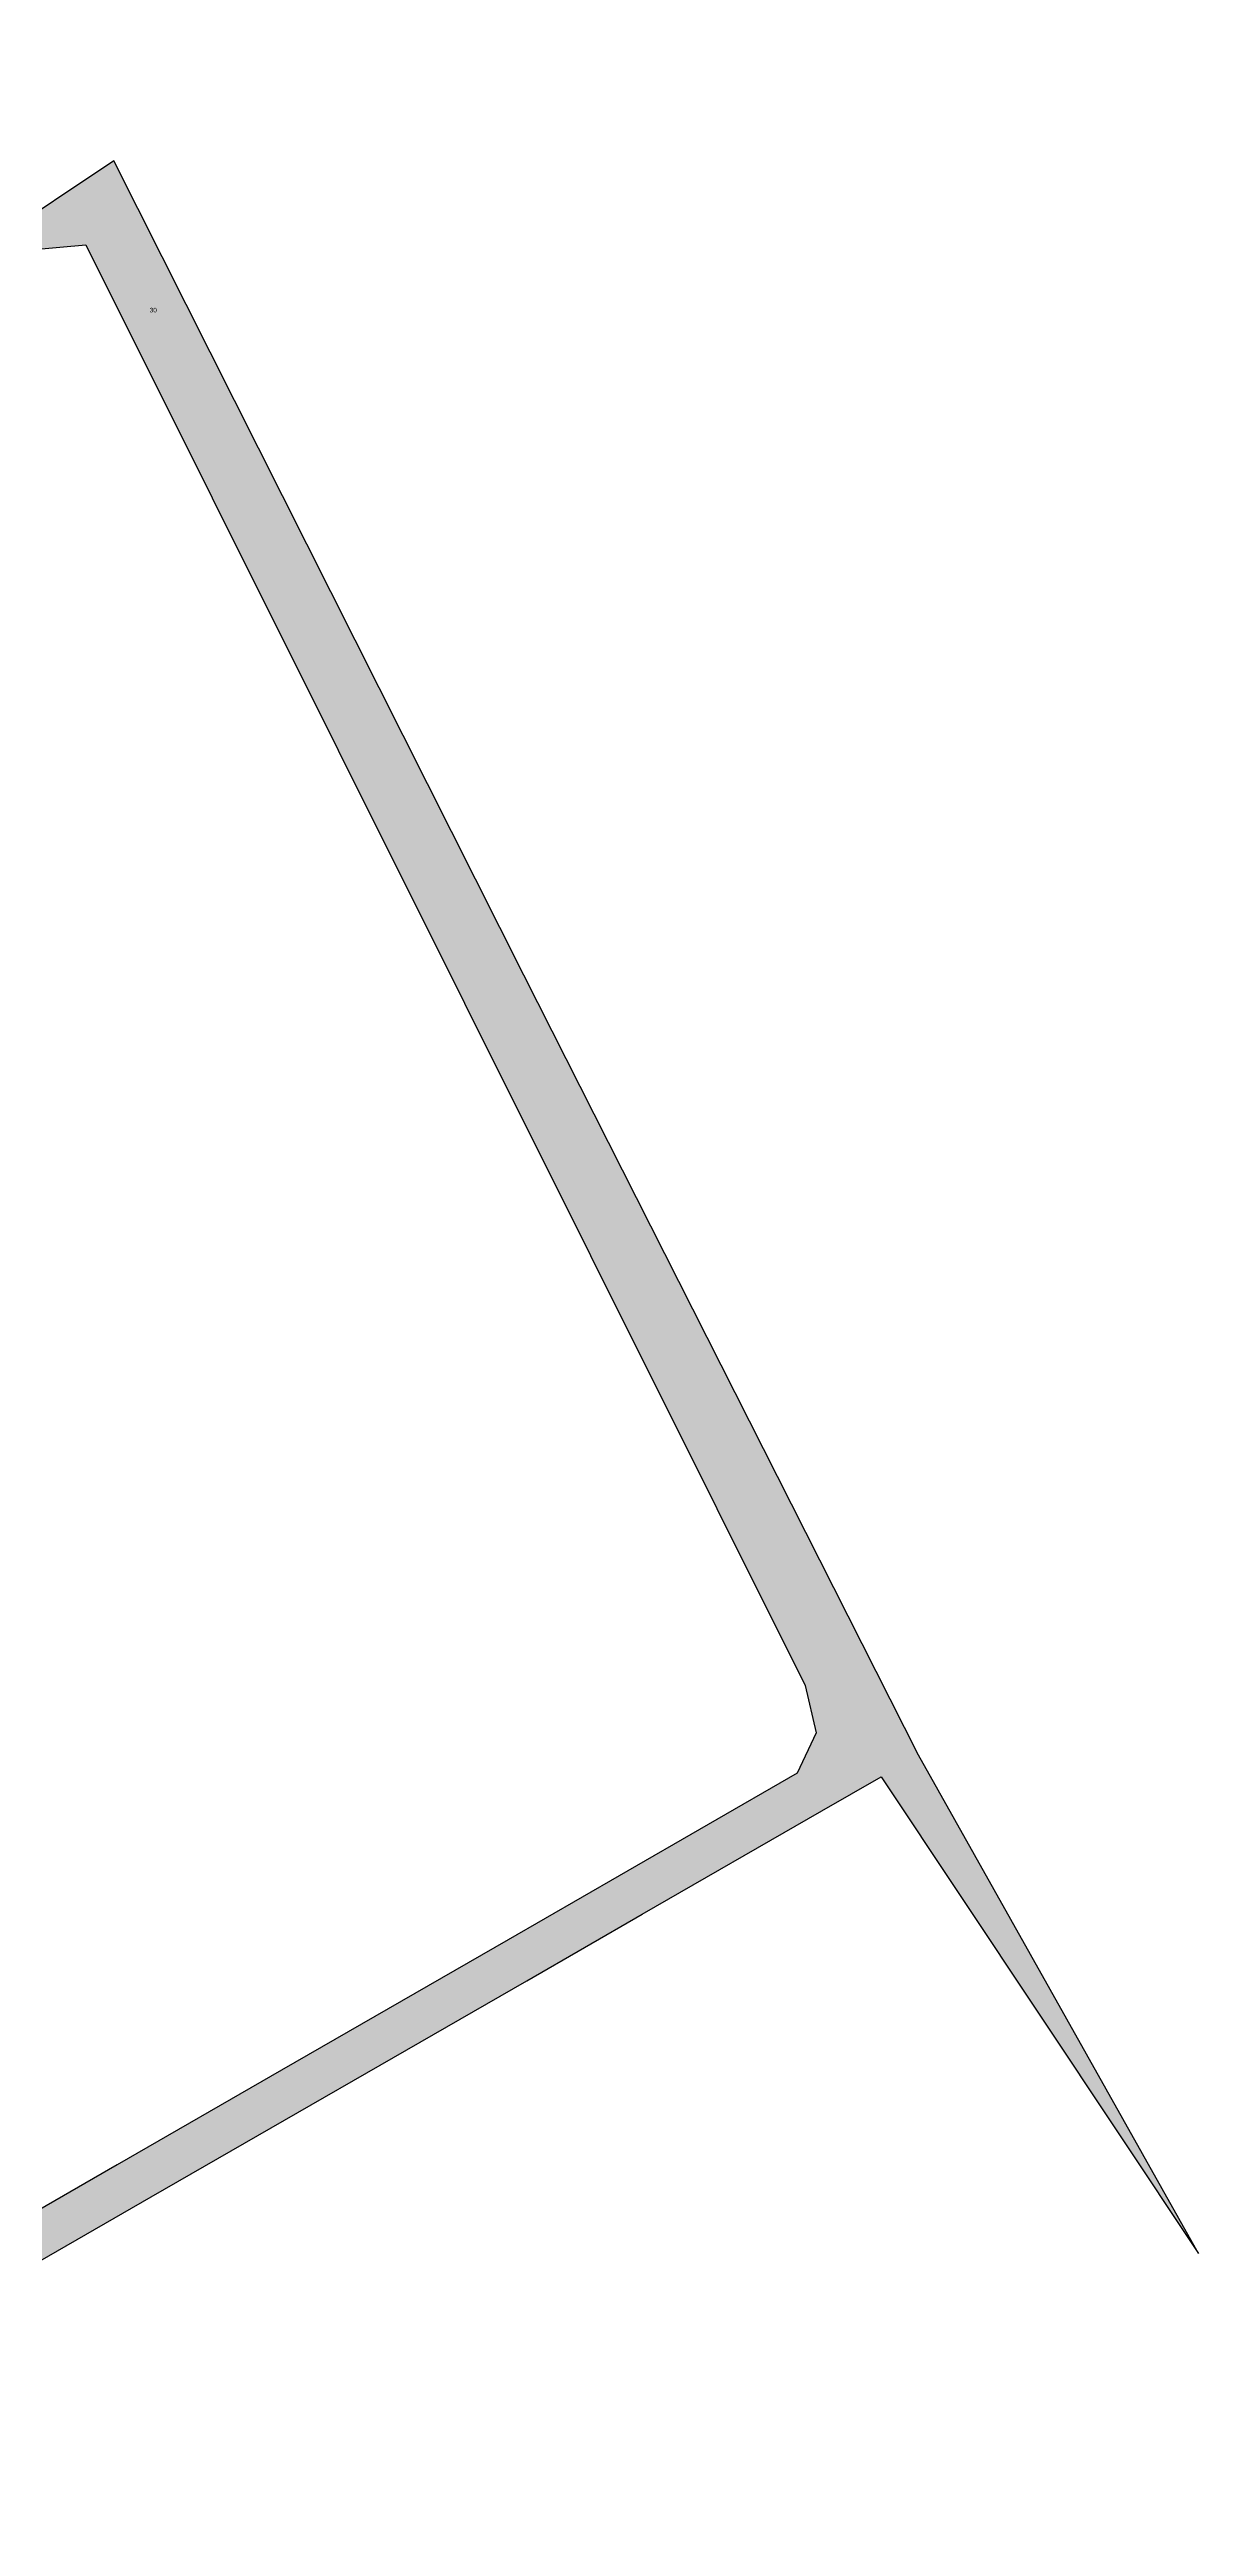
# Model space of a CAD drawing. Header units: millimetres. Extents: x 238 to 3518, y -74 to 2735.
# Drawn here: x 3009 to 3259, y 1031 to 1572 of the extents above; entities that cross this region are included whole.
import ezdxf
from ezdxf.enums import TextEntityAlignment as Align

# ---------------------------------------------------------------- set-up
doc = ezdxf.new("R2010")
doc.units = ezdxf.units.MM
for name, color, linetype in [('LP_Flurstueck_bez', 7, 'Continuous'), ('LP_Flurstuecke', 8, 'Continuous'), ('LP_Verkehr_Wege_Plaetze', 252, 'Continuous')]:
    doc.layers.add(name, color=color, linetype=linetype)
doc.styles.get("Standard").update_dxf_attribs({"font": 'arial.ttf'})

msp = doc.modelspace()

# ---------------------------------------------------------------- hatches: boundary and pattern name
at = {"layer": 'LP_Verkehr_Wege_Plaetze'}
msp.add_hatch(color=252, dxfattribs=at).paths.add_polyline_path([(2638.29, 1568.56), (2662.21, 1543.71), (2669.14, 1537.68), (2681.55, 1528.11), (2738.56, 1486.62), (2825.71, 1424.13), (2829.03, 1421.95), (2832.6, 1421.17), (2836.35, 1420.82), (2839.92, 1420.99), (2843.66, 1422.24), (2849.94, 1426.39), (2986.03, 1516.27), (2999.22, 1524.98), (3004.46, 1528.44), (3016.64, 1529.52), (3154.34, 1253.7), (3173.65, 1215.03), (3176.02, 1204.69), (3171.87, 1195.9), (3133.04, 1173.53), (3108.77, 1159.55), (3059.31, 1131.07), (3023.48, 1110.42), (2991.01, 1091.71), (2982.61, 1086.72), (2976.11, 1082.85), (2953.65, 1069.48), (2931.94, 1056.56), (2905.85, 1041.2), (2913.41, 1031.48), (2921.42, 1037.34), (2930.87, 1044.21), (2938.21, 1048.68), (2979.96, 1074.08), (3030.9, 1103.41), (3112.88, 1150.62), (3138.07, 1165.12), (3177.27, 1187.69), (3190.18, 1195.13), (3259.44, 1091.09), (3198.38, 1199.87), (3112.19, 1370.1), (3022.75, 1547.92), (2996.52, 1530.44), (2984.21, 1522.23), (2930.68, 1486.54), (2866.43, 1443.71), (2842.25, 1427.6), (2837.42, 1426.45), (2833.82, 1426.57), (2830.16, 1427.27), (2826.24, 1428.75), (2751.89, 1482.09), (2678.94, 1534.65), (2665.87, 1545.54), (2639.72, 1572.18)])

# ---------------------------------------------------------------- linework, layer by layer
at = {"layer": 'LP_Flurstuecke', "color": 8}
for points in [[(2979.96, 1074.08), (3030.9, 1103.41), (3112.88, 1150.62), (3138.07, 1165.12), (3177.27, 1187.69), (3190.18, 1195.13), (3259.44, 1091.09), (3198.38, 1199.87), (3112.19, 1370.1), (3022.75, 1547.92), (2996.52, 1530.44)], [(3004.46, 1528.44), (3016.64, 1529.52), (3154.34, 1253.7), (3173.65, 1215.03), (3176.02, 1204.69), (3171.87, 1195.9), (3133.04, 1173.53), (3108.77, 1159.55), (3059.31, 1131.07), (3023.48, 1110.42), (2991.01, 1091.71)]]:
    msp.add_lwpolyline(points, dxfattribs=at)

# ---------------------------------------------------------------- texts
at = {"layer": 'LP_Flurstueck_bez', "color": 7}
msp.add_text('30', height=1, dxfattribs=at).set_placement((3031.35, 1515.3), align=Align.MIDDLE_CENTER)

doc.saveas('drawing.dxf')
